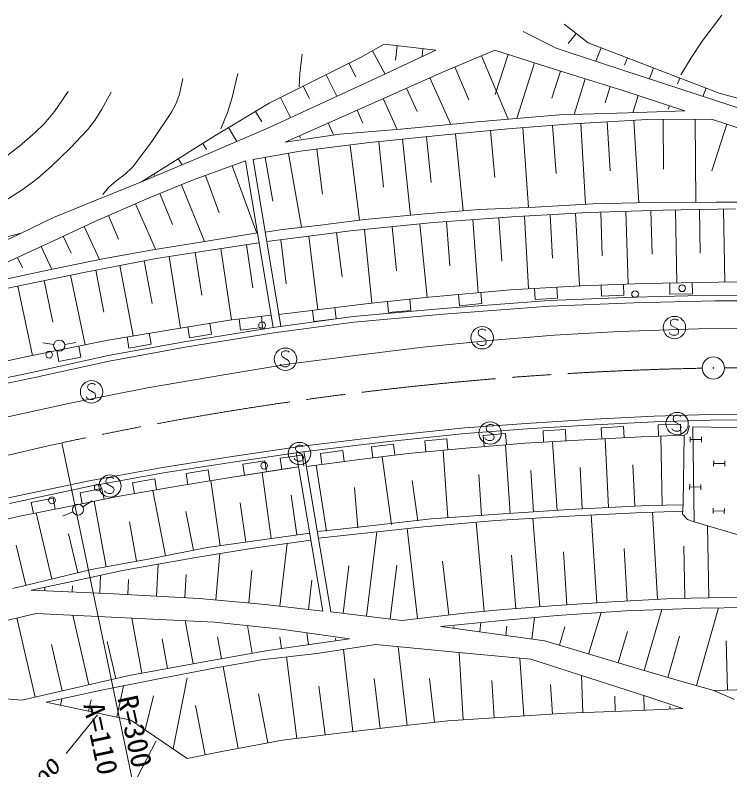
# Model space of a CAD drawing. Units: millimetres, scale not verified. Extents: x 40000 to 680000, y 20000 to 380000.
# Drawn here: x 409666 to 473550, y 259377 to 326820 of the extents above; entities that cross this region are included whole.
import ezdxf
from ezdxf.enums import TextEntityAlignment as Align

# ---------------------------------------------------------------- set-up
doc = ezdxf.new("R2010")
doc.units = ezdxf.units.MM
doc.header["$LTSCALE"] = 1000
doc.linetypes.add('CHAIN', pattern=[18.5, 12, -1.5, 3.5, -1.5])
for name, color, linetype, lineweight in [('M-BGD', 7, 'Continuous', 13), ('M-BMK', 2, 'CHAIN', 13), ('M-BMK-SRVR', 3, 'Continuous', 13), ('M-STR-HTXT', 7, 'Continuous', 13), ('M-STR-STRC', 7, 'Continuous', 13)]:
    doc.layers.add(name, color=color, linetype=linetype, lineweight=lineweight)
doc.styles.add('ＭＳ ゴシック', font='')
doc.styles.get('ＭＳ ゴシック').set_extended_font_data('MS Gothic')

msp = doc.modelspace()

# ---------------------------------------------------------------- linework, layer by layer
at = {"layer": 'M-BGD'}
for p, q in [((458737, 326012), (460873, 324351)), ((458025, 323877), (455083, 325348)), ((459805, 325182), (459102, 324277)), ((440528, 323022), (442664, 324209)), ((442664, 324209), (447268, 323687)), ((443815, 324078), (443669, 322794)), ((446117, 323817), (446033, 323080)), ((462155, 322500), (458025, 323877)), ((460873, 324351), (472597, 319842)), ((462046, 323900), (461581, 322692)), ((441596, 323616), (442742, 321552)), ((447268, 323687), (442331, 321361)), ((447790, 321693), (452536, 323687)), ((451350, 323188), (453734, 317511)), ((452536, 323687), (457282, 322168)), ((453723, 323307), (452579, 319733)), ((432364, 318940), (440528, 323022)), ((439507, 322512), (440105, 321317)), ((456096, 322548), (454505, 317576)), ((469084, 320222), (462155, 322500)), ((464390, 322999), (464138, 322342)), ((448976, 322192), (450213, 319248)), ((457282, 322168), (463975, 320080)), ((458398, 321820), (457645, 319406)), ((466735, 322097), (466359, 321118)), ((442331, 321361), (432317, 316757)), ((437466, 321492), (438429, 319567)), ((441525, 318893), (447790, 321693)), ((446746, 321227), (448612, 317050)), ((460629, 321124), (459634, 317937)), ((469080, 321195), (468881, 320678)), ((435426, 320471), (435983, 319356)), ((462859, 320428), (462407, 318979)), ((444657, 320293), (445590, 318207)), ((463975, 320080), (469528, 318276)), ((478245, 317232), (469084, 320222)), ((471424, 320293), (471139, 319551)), ((472597, 319842), (478577, 318228)), ((433385, 319451), (434280, 317660)), ((442569, 319360), (443807, 316589)), ((465363, 319629), (464866, 318098)), ((427523, 316045), (432364, 318940)), ((433788, 315476), (441525, 318893)), ((468140, 318727), (468036, 318407)), ((431154, 318217), (431713, 317281)), ((440235, 318323), (440751, 317155)), ((458327, 317896), (450970, 317279)), ((464449, 318086), (458327, 317896)), ((469528, 318276), (464449, 318086)), ((437656, 317184), (438132, 316108)), ((450970, 317279), (444135, 316615)), ((453691, 316670), (459043, 317060)), ((459043, 317060), (466147, 317485)), ((460227, 317131), (460658, 309930)), ((462595, 317272), (462856, 312912)), ((464963, 317414), (465404, 310054)), ((466147, 317485), (471890, 317520)), ((467583, 317494), (467610, 313048)), ((470454, 317512), (470500, 310101)), ((471890, 317520), (477490, 315713)), ((473290, 317069), (471941, 312890)), ((432317, 316757), (426574, 314289)), ((428733, 316769), (429472, 315534)), ((444135, 316615), (438677, 316188)), ((447488, 316067), (453691, 316670)), ((452140, 316519), (452549, 312314)), ((455029, 316767), (455549, 309626)), ((457705, 316962), (458019, 312653)), ((420973, 311916), (427523, 316045)), ((438677, 316188), (433788, 315476)), ((435077, 316045), (435173, 315830)), ((441108, 315394), (447488, 316067)), ((444298, 315730), (445016, 308928)), ((446425, 315955), (446858, 311851)), ((449039, 316218), (449708, 309323)), ((426431, 315357), (426767, 314824)), ((435153, 314649), (441108, 315394)), ((439619, 315208), (440458, 308493)), ((442171, 315506), (442600, 311442)), ((426574, 314289), (420973, 311916)), ((430951, 313905), (435153, 314649)), ((434102, 314463), (435271, 307862)), ((436641, 314835), (437145, 310807)), ((424248, 313981), (424585, 313446)), ((425509, 312058), (430260, 313791)), ((430260, 313791), (432717, 298920)), ((430951, 313905), (433408, 299034)), ((432001, 314091), (432690, 310197)), ((429072, 313358), (431266, 307346)), ((422065, 312604), (422132, 312497)), ((426697, 312491), (427914, 309157)), ((420973, 311916), (416899, 310280)), ((421646, 310498), (425509, 312058)), ((424543, 311668), (426593, 306590)), ((416899, 310280), (413090, 308747)), ((416790, 308371), (421646, 310498)), ((422612, 310888), (423734, 308108)), ((420432, 309966), (422215, 305894)), ((456143, 309651), (451145, 309439)), ((461318, 309970), (456143, 309651)), ((466493, 310077), (461318, 309970)), ((472323, 310112), (466493, 310077)), ((478066, 310112), (472323, 310112)), ((418004, 308903), (418921, 306808)), ((446325, 309049), (440937, 308553)), ((451145, 309439), (446325, 309049)), ((454065, 308798), (460895, 309177)), ((457480, 308988), (457696, 305098)), ((459756, 309114), (460116, 302633)), ((460895, 309177), (467598, 309388)), ((462012, 309213), (462134, 305314)), ((464246, 309283), (464450, 302798)), ((466481, 309353), (466603, 305461)), ((467598, 309388), (474060, 309515)), ((468675, 309409), (468802, 302903)), ((470829, 309451), (470905, 305545)), ((472983, 309494), (473111, 302971)), ((413090, 308747), (410207, 307332)), ((413032, 306634), (416790, 308371)), ((440937, 308553), (436967, 308056)), ((439646, 307533), (447066, 308292)), ((447066, 308292), (454065, 308798)), ((448233, 308376), (448518, 304429)), ((450566, 308545), (451038, 302015)), ((452898, 308714), (453180, 304825)), ((455203, 308861), (455563, 302377)), ((415850, 307937), (417217, 304981)), ((433564, 307666), (432022, 307421)), ((436967, 308056), (433564, 307666)), ((440883, 307660), (441555, 301088)), ((443356, 307913), (443760, 303969)), ((445830, 308166), (446502, 301590)), ((397049, 303972), (410207, 307332)), ((410207, 307332), (404654, 304715)), ((413972, 307069), (414669, 305560)), ((431323, 307355), (426431, 306563)), ((432160, 306588), (439646, 307533)), ((435903, 307060), (436732, 300495)), ((438399, 307376), (438896, 303434)), ((408850, 304685), (413032, 306634)), ((426431, 306563), (421965, 305855)), ((426923, 305793), (431470, 306469)), ((430333, 306300), (430908, 302437)), ((433408, 306745), (433905, 302808)), ((411987, 306147), (412939, 304103)), ((421965, 305855), (417498, 305039)), ((422271, 305059), (426923, 305793)), ((425760, 305609), (426364, 301785)), ((428060, 305962), (429007, 299595)), ((409895, 305172), (410332, 304236)), ((417498, 305039), (412146, 303940)), ((415807, 303834), (422271, 305059)), ((421194, 304854), (421914, 301051)), ((423434, 305242), (424443, 298854)), ((419039, 304446), (420231, 298151)), ((412146, 303940), (406546, 302735)), ((408732, 302354), (415807, 303834)), ((414628, 303587), (415931, 297361)), ((416884, 304038), (417595, 300288)), ((412269, 303094), (413049, 299369)), ((460229, 302639), (465852, 302851)), ((465852, 302851), (472499, 302969)), ((468176, 302892), (468194, 301892)), ((470193, 301928), (470176, 302928)), ((472499, 302969), (478594, 302992)), ((409911, 302600), (411207, 296410)), ((446641, 301604), (453946, 302286)), ((453946, 302286), (460229, 302639)), ((456089, 302407), (456145, 301408)), ((458142, 301521), (458086, 302519)), ((462041, 302708), (462079, 301708)), ((464078, 301784), (464040, 302783)), ((441240, 301056), (446641, 301604)), ((449298, 301852), (449391, 300857)), ((451382, 301043), (451289, 302038)), ((456145, 301408), (458142, 301521)), ((457394, 301307), (464950, 301616)), ((462079, 301708), (464078, 301784)), ((464950, 301616), (472196, 301793)), ((468194, 301892), (470193, 301928)), ((472196, 301793), (479926, 301749)), ((433239, 300059), (441240, 301056)), ((442945, 301229), (443046, 300234)), ((445036, 300436), (444935, 301431)), ((447925, 300600), (457394, 301307)), ((447965, 300102), (457423, 300808)), ((449391, 300857), (451382, 301043)), ((457423, 300808), (464966, 301116)), ((464966, 301116), (472201, 301293)), ((472201, 301293), (479920, 301249)), ((436247, 300434), (436370, 299442)), ((438355, 299689), (438231, 300681)), ((439881, 299893), (447925, 300600)), ((443046, 300234), (445036, 300436)), ((423341, 298674), (428823, 299573)), ((428823, 299573), (432538, 300007)), ((429687, 299674), (429803, 298681)), ((431789, 298912), (431673, 299906)), ((432538, 300007), (432717, 298920)), ((432717, 298920), (439881, 299893)), ((433408, 299034), (433239, 300059)), ((436370, 299442), (438355, 299689)), ((439937, 299396), (447965, 300102)), ((468271, 299539), (468231, 299299)), ((468511, 299659), (468271, 299539)), ((468671, 299659), (468511, 299659)), ((468831, 299619), (468671, 299659)), ((468911, 299539), (468831, 299619)), ((424777, 297639), (432717, 298920)), ((425095, 298961), (425257, 297975)), ((427231, 298298), (427069, 299285)), ((429803, 298681), (431789, 298912)), ((432791, 298426), (439937, 299396)), ((468231, 299299), (468311, 299099)), ((468311, 299099), (468871, 298779)), ((468871, 298779), (468951, 298579)), ((417988, 297774), (423341, 298674)), ((421816, 297404), (421651, 298390)), ((424861, 297146), (432791, 298426)), ((425257, 297975), (427231, 298298)), ((451088, 298631), (451048, 298391)), ((451048, 298391), (451128, 298191)), ((451328, 298751), (451088, 298631)), ((451128, 298191), (451688, 297871)), ((451488, 298751), (451328, 298751)), ((451648, 298711), (451488, 298751)), ((451728, 298631), (451648, 298711)), ((468191, 298339), (468111, 298459)), ((468431, 298219), (468191, 298339)), ((468711, 298219), (468431, 298219)), ((468911, 298339), (468711, 298219)), ((468951, 298579), (468911, 298339)), ((410751, 296318), (417988, 297774)), ((413117, 297375), (412132, 297550)), ((414101, 297379), (415084, 297562)), ((417969, 296401), (424777, 297639)), ((419678, 298058), (419844, 297072)), ((451008, 297431), (450928, 297551)), ((451248, 297311), (451008, 297431)), ((451728, 297431), (451528, 297311)), ((451688, 297871), (451768, 297671)), ((451768, 297671), (451728, 297431)), ((413389, 296849), (413586, 295869)), ((415547, 296263), (415350, 297244)), ((418068, 295911), (424861, 297146)), ((419844, 297072), (421816, 297404)), ((433753, 296831), (433513, 296711)), ((433913, 296831), (433753, 296831)), ((434073, 296791), (433913, 296831)), ((434153, 296711), (434073, 296791)), ((451528, 297311), (451248, 297311)), ((404627, 294991), (410751, 296318)), ((411431, 294944), (417969, 296401)), ((413586, 295869), (415547, 296263)), ((433513, 296711), (433473, 296471)), ((433473, 296471), (433553, 296271)), ((433553, 296271), (434113, 295951)), ((411540, 294456), (418068, 295911)), ((433433, 295511), (433353, 295631)), ((433673, 295391), (433433, 295511)), ((434153, 295511), (433953, 295391)), ((434113, 295951), (434193, 295751)), ((434193, 295751), (434153, 295511)), ((404899, 293576), (411431, 294944)), ((433953, 295391), (433673, 295391)), ((405011, 293088), (411540, 294456)), ((416182, 293797), (416142, 293557)), ((416142, 293557), (416222, 293357)), ((416422, 293917), (416182, 293797)), ((416582, 293917), (416422, 293917)), ((416742, 293877), (416582, 293917)), ((416822, 293797), (416742, 293877)), ((416102, 292597), (416022, 292717)), ((416222, 293357), (416782, 293037)), ((416782, 293037), (416862, 292837)), ((416862, 292837), (416822, 292597)), ((416342, 292477), (416102, 292597)), ((416622, 292477), (416342, 292477)), ((416822, 292597), (416622, 292477)), ((461421, 290722), (455785, 290370)), ((466793, 290986), (461421, 290722)), ((471813, 291119), (466793, 290986)), ((468508, 290960), (468468, 290720)), ((468468, 290720), (468548, 290520)), ((468748, 291080), (468508, 290960)), ((468908, 291080), (468748, 291080)), ((469068, 291040), (468908, 291080)), ((469148, 290960), (469068, 291040)), ((476436, 291163), (471813, 291119)), ((455785, 290370), (449840, 289930)), ((451800, 290117), (451760, 289877)), ((452040, 290237), (451800, 290117)), ((452200, 290237), (452040, 290237)), ((452360, 290197), (452200, 290237)), ((452440, 290117), (452360, 290197)), ((461452, 290223), (455821, 289871)), ((466812, 290487), (461452, 290223)), ((464046, 290061), (462049, 289956)), ((464098, 289062), (464046, 290061)), ((471826, 290619), (466812, 290487)), ((469136, 290265), (467137, 290195)), ((467137, 290195), (467172, 289196)), ((468548, 290520), (469108, 290200)), ((469108, 290200), (469188, 290000)), ((469171, 289266), (469136, 290265)), ((469927, 290111), (469728, 289432)), ((478205, 289875), (470242, 290045)), ((470242, 290045), (470357, 281554)), ((476441, 290663), (471826, 290619)), ((449840, 289930), (443015, 289225)), ((449884, 289432), (443070, 288728)), ((455821, 289871), (449884, 289432)), ((453494, 289432), (451502, 289255)), ((451760, 289877), (451840, 289677)), ((451840, 289677), (452400, 289357)), ((452400, 289357), (452480, 289157)), ((453583, 288436), (453494, 289432)), ((458845, 289784), (456848, 289673)), ((456848, 289673), (456903, 288675)), ((458900, 288785), (458845, 289784)), ((462049, 289956), (462101, 288958)), ((468428, 289760), (468348, 289880)), ((468668, 289640), (468428, 289760)), ((468948, 289640), (468668, 289640)), ((469148, 289760), (468948, 289640)), ((469188, 290000), (469148, 289760)), ((469728, 289432), (469463, 289292)), ((443015, 289225), (435308, 288300)), ((443070, 288728), (435374, 287805)), ((448264, 288963), (446273, 288781)), ((446273, 288781), (446364, 287785)), ((448355, 287967), (448264, 288963)), ((451502, 289255), (451591, 288259)), ((451720, 288917), (451640, 289037)), ((451960, 288797), (451720, 288917)), ((452240, 288797), (451960, 288797)), ((452440, 288917), (452240, 288797)), ((452480, 289157), (452440, 288917)), ((460567, 288877), (455237, 288583)), ((458108, 282568), (457702, 288719)), ((465632, 289142), (460567, 288877)), ((462700, 282816), (462389, 288973)), ((469463, 289276), (465632, 289142)), ((467510, 283024), (467365, 289203)), ((469463, 289292), (469385, 283141)), ((469997, 288665), (470002, 289145)), ((469999, 288905), (470999, 288894)), ((470997, 288654), (471002, 289134)), ((435308, 288300), (429055, 287376)), ((434765, 288284), (434725, 288044)), ((434725, 288044), (434805, 287844)), ((435005, 288404), (434765, 288284)), ((435165, 288404), (435005, 288404)), ((435325, 288364), (435165, 288404)), ((435405, 288284), (435325, 288364)), ((443489, 288490), (441504, 288247)), ((441504, 288247), (441626, 287254)), ((443611, 287497), (443489, 288490)), ((449936, 288112), (444783, 287641)), ((455237, 288583), (449936, 288112)), ((453903, 282290), (453498, 288428)), ((429055, 287376), (422846, 286407)), ((435374, 287805), (429132, 286882)), ((435328, 287503), (433348, 287220)), ((434790, 287719), (437163, 273553)), ((434805, 287844), (435365, 287524)), ((435470, 286513), (435328, 287503)), ((435365, 287524), (435445, 287324)), ((435445, 287324), (435405, 287084)), ((435481, 287834), (437879, 273511)), ((435706, 286491), (435481, 287834)), ((438942, 287922), (436959, 287663)), ((436959, 287663), (437088, 286671)), ((439071, 286930), (438942, 287922)), ((444783, 287641), (440454, 287110)), ((443317, 281313), (442475, 287358)), ((448345, 281908), (447927, 287928)), ((429132, 286882), (422929, 285914)), ((431993, 287004), (430017, 286697)), ((430017, 286697), (430170, 285709)), ((432147, 286016), (431993, 287004)), ((433348, 287220), (433490, 286230)), ((434685, 287084), (434605, 287204)), ((434925, 286964), (434685, 287084)), ((435205, 286964), (434925, 286964)), ((435405, 287084), (435205, 286964)), ((440454, 287110), (435706, 286491)), ((465060, 282935), (464874, 286632)), ((472094, 286521), (472100, 287001)), ((472097, 286761), (473097, 286750)), ((473094, 286510), (473100, 286990)), ((422846, 286407), (416285, 285218)), ((426914, 286198), (424942, 285865)), ((427080, 285212), (426914, 286198)), ((428354, 285427), (434996, 286445)), ((433963, 286298), (428354, 285427)), ((434996, 286445), (433963, 286298)), ((437500, 280703), (436578, 286605)), ((456006, 282429), (455761, 286133)), ((460340, 282697), (460154, 286387)), ((422929, 285914), (416382, 284728)), ((417826, 285383), (417786, 285143)), ((418066, 285503), (417826, 285383)), ((418226, 285503), (418066, 285503)), ((418386, 285463), (418226, 285503)), ((418466, 285383), (418386, 285463)), ((422143, 285385), (420173, 285042)), ((422315, 284400), (422143, 285385)), ((428354, 285427), (423834, 284664)), ((423834, 284664), (428354, 285427)), ((424942, 285865), (425108, 284879)), ((432561, 280047), (431735, 285945)), ((451350, 282117), (451097, 285767)), ((416285, 285218), (409064, 283677)), ((416382, 284728), (409174, 283189)), ((417786, 285143), (417866, 284943)), ((417866, 284943), (418426, 284623)), ((418426, 284623), (418506, 284423)), ((423834, 284664), (418824, 283793)), ((418824, 283793), (423834, 284664)), ((420173, 285042), (420344, 284057)), ((427984, 279406), (427168, 285227)), ((440297, 281001), (440005, 284616)), ((445667, 281641), (445165, 285243)), ((469950, 284423), (469955, 284903)), ((469952, 284663), (470952, 284652)), ((470950, 284412), (470955, 284892)), ((417431, 284534), (415470, 284142)), ((415470, 284142), (415666, 283161)), ((417627, 283553), (417431, 284534)), ((417746, 284183), (417666, 284303)), ((417986, 284063), (417746, 284183)), ((418266, 284063), (417986, 284063)), ((418466, 284183), (418266, 284063)), ((418506, 284423), (418466, 284183)), ((423122, 278507), (421963, 284339)), ((413064, 283662), (411102, 283272)), ((411102, 283272), (411297, 282291)), ((413259, 282681), (413064, 283662)), ((418824, 283793), (414468, 282922)), ((414468, 282922), (418824, 283793)), ((415715, 282889), (416568, 283412)), ((417809, 277522), (416747, 283377)), ((434850, 280367), (434352, 283924)), ((414468, 282922), (410088, 282050)), ((410088, 282050), (414468, 282922)), ((430273, 279726), (429779, 283247)), ((459159, 282637), (452852, 282221)), ((466240, 282994), (459159, 282637)), ((469380, 283068), (466240, 282994)), ((469385, 283141), (469322, 282241)), ((472048, 282278), (472053, 282758)), ((473047, 282267), (473053, 282747)), ((410088, 282050), (404969, 280852)), ((404969, 280852), (410088, 282050)), ((412959, 276434), (411535, 282338)), ((414828, 282435), (413906, 282048)), ((425600, 278999), (424912, 282461)), ((452852, 282221), (446842, 281804)), ((452634, 281666), (459718, 282089)), ((459718, 282089), (465184, 282359)), ((461666, 274304), (461159, 282160)), ((465184, 282359), (469339, 282482)), ((467080, 274621), (466638, 282402)), ((469322, 282241), (469771, 281756)), ((472050, 282518), (473050, 282507)), ((420525, 278014), (419884, 281547)), ((442171, 281274), (438452, 280852)), ((446842, 281804), (442171, 281274)), ((446167, 281088), (452634, 281666)), ((451576, 273543), (450876, 281509)), ((456561, 273957), (455926, 281863)), ((469771, 281756), (470357, 281554)), ((470357, 281554), (478056, 279249)), ((438452, 280852), (436680, 280674)), ((436777, 280094), (446167, 281088)), ((441086, 273120), (442004, 280648)), ((445638, 272898), (444696, 280933)), ((471670, 274756), (471555, 281195)), ((415287, 276995), (414446, 280481)), ((435995, 280528), (426839, 279245)), ((430758, 279150), (436101, 279892)), ((410632, 275872), (409768, 279453)), ((426839, 279245), (421883, 278260)), ((433312, 274010), (433975, 279597)), ((469515, 274717), (469431, 279377)), ((425833, 278356), (430758, 279150)), ((427596, 274567), (427974, 278701)), ((454405, 273784), (454022, 278554)), ((458981, 274130), (458676, 278861)), ((464366, 274467), (464099, 279165)), ((421883, 278260), (416450, 277275)), ((419257, 277180), (425833, 278356)), ((448429, 273226), (447867, 278014)), ((416450, 277275), (409469, 275592)), ((422291, 274909), (422444, 277750)), ((430551, 274297), (430819, 277229)), ((438981, 273376), (439497, 277602)), ((443190, 272863), (443777, 277671)), ((414872, 276227), (419257, 277180)), ((417234, 275168), (417302, 276755)), ((424843, 274771), (424954, 276835)), ((411091, 275433), (414872, 276227)), ((419738, 275046), (419811, 276391)), ((435879, 273705), (436192, 276343)), ((418462, 275115), (411091, 275433)), ((412320, 275380), (412333, 275694)), ((414777, 275274), (414801, 275839)), ((426119, 274702), (418462, 275115)), ((432028, 274162), (426119, 274702)), ((468437, 274698), (463009, 274390)), ((474904, 274814), (468437, 274698)), ((437163, 273553), (432028, 274162)), ((457639, 274044), (453327, 273697)), ((463009, 274390), (457639, 274044)), ((464263, 273589), (470953, 273841)), ((470571, 266914), (472526, 273853)), ((470953, 273841), (477950, 273897)), ((398981, 270377), (411548, 273359)), ((411548, 273359), (427481, 272592)), ((416261, 266990), (414826, 273201)), ((444242, 272735), (437879, 273511)), ((449824, 273389), (444242, 272735)), ((453327, 273697), (449824, 273389)), ((453169, 272721), (458106, 273169)), ((458106, 273169), (464263, 273589)), ((460927, 269727), (462036, 273437)), ((465902, 268250), (467478, 273710)), ((411469, 265882), (409835, 272952)), ((420999, 268027), (420113, 272947)), ((425571, 268850), (424875, 272718)), ((427481, 272592), (433446, 271953)), ((447702, 272190), (453169, 272721)), ((451187, 271707), (451302, 272540)), ((455833, 271063), (456100, 272987)), ((430868, 269791), (430429, 272276)), ((433446, 271953), (439538, 271101)), ((456995, 270902), (447702, 272190)), ((448864, 272029), (448887, 272195)), ((453510, 271385), (453625, 272216)), ((458306, 270510), (458795, 272147)), ((428099, 269301), (427750, 271273)), ((433467, 270214), (433312, 271272)), ((435895, 270569), (435740, 271632)), ((438324, 270924), (438292, 271136)), ((463549, 268943), (464387, 271746)), ((467988, 267648), (469052, 271337)), ((413865, 266436), (412910, 270569)), ((418658, 267544), (417890, 270865)), ((423285, 268438), (422810, 271075)), ((439538, 271101), (432253, 270036)), ((436634, 269780), (441917, 270590)), ((441917, 270590), (449628, 269823)), ((464860, 268551), (456995, 270902)), ((473328, 266515), (473201, 270921)), ((432253, 270036), (426715, 269056)), ((431693, 269227), (436634, 269780)), ((439851, 262804), (439014, 270145)), ((444707, 263358), (443905, 270392)), ((449724, 263859), (449352, 269850)), ((449628, 269823), (455763, 269269)), ((427603, 268502), (431693, 269227)), ((434835, 262187), (433916, 269476)), ((455124, 264200), (454780, 269358)), ((455763, 269269), (466115, 265946)), ((426715, 269056), (419856, 267821)), ((422022, 267437), (427603, 268502)), ((429605, 261292), (428247, 268616)), ((469031, 267348), (464860, 268551)), ((419856, 267821), (410270, 265605)), ((460406, 264508), (460285, 267818)), ((417378, 266500), (422022, 267437)), ((423790, 261260), (425053, 267608)), ((442279, 263081), (441771, 267542)), ((447136, 263635), (446690, 267541)), ((452472, 264029), (452264, 267370)), ((472110, 266480), (469031, 267348)), ((412457, 265420), (417378, 266500)), ((418759, 264083), (419356, 266899)), ((437369, 262506), (436821, 266859)), ((457680, 264370), (457505, 266997)), ((476980, 266620), (472110, 266480)), ((472110, 266480), (473951, 265672)), ((410270, 265605), (403795, 266159)), ((413718, 265152), (413839, 265724)), ((421277, 262964), (422028, 265989)), ((432246, 261782), (431434, 266164)), ((463303, 264615), (463253, 265971)), ((465900, 264717), (465843, 266033)), ((466115, 265946), (469344, 264864)), ((420020, 263816), (412457, 265420)), ((416239, 264618), (416456, 265645)), ((426666, 260728), (425799, 265120)), ((468196, 264815), (468185, 265079)), ((458958, 264455), (453846, 264114)), ((464752, 264668), (458958, 264455)), ((469344, 264864), (464752, 264668)), ((414222, 260857), (417024, 264291)), ((425047, 260408), (420020, 263816)), ((448350, 263774), (443493, 263220)), ((453846, 264114), (448350, 263774)), ((443493, 263220), (438637, 262666)), ((438637, 262666), (433567, 262027)), ((422285, 261969), (419758, 257173)), ((433567, 262027), (428285, 261047)), ((428285, 261047), (425047, 260408))]:
    msp.add_line(p, q, dxfattribs=at)
for points in [[(469173, 321473), (470076, 323004), (471077, 324499), (472831, 326820)], [(435058, 320405), (435100, 321604), (435256, 322848), (435336, 323330)], [(417502, 310791), (418021, 311404), (418694, 312020), (419503, 312611), (420201, 313253), (421873, 315529), (423653, 318149), (424023, 318861), (424357, 319763), (424655, 321148)], [(428045, 316643), (428653, 318124), (429079, 319455), (429578, 321612)], [(402408, 306286), (406376, 308708), (410375, 311272), (411657, 312230), (412864, 313262), (414588, 314935), (416136, 316576), (416782, 317408), (417424, 318419), (418245, 319940)], [(404296, 311164), (406396, 312480), (408656, 314030), (410085, 315125), (411437, 316298), (412290, 317146), (413199, 318211), (414412, 319993)]]:
    msp.add_lwpolyline(points, dxfattribs=at)
for centre, radius in [((465076, 301889), 300), ((469287, 302414), 300), ((468591, 298899), 1000), ((431735, 299101), 300), ((451408, 297991), 1000), ((413609, 297288), 500), ((412706, 296480), 300), ((433833, 296071), 1000), ((416502, 293157), 1000), ((468828, 290320), 1000), ((452120, 289477), 1000), ((435085, 287644), 1000), ((431920, 286559), 300), ((418146, 284743), 1000), ((417048, 284606), 300), ((412962, 283465), 300), ((415289, 282628), 500)]:
    msp.add_circle(centre, radius, dxfattribs=at)
at = {"layer": 'M-BMK'}
msp.add_lwpolyline([(374732, 278366), (384158, 281047), (393605, 283653), (403092, 286108), (412635, 288337), (413743, 288577)], dxfattribs=at)
for centre, start, end in [((477005, -4672), 91.13379, 102.15152), ((474715, -4701), 71.55179, 90.31445)]:
    msp.add_arc(centre, 300000, start, end, dxfattribs=at)
at = {"layer": 'M-BMK-SRVR'}
for radius in [1000, 40]:
    msp.add_circle((472068, 295287), radius, dxfattribs=at)
at = {"layer": 'M-STR-HTXT'}
msp.add_line((413855, 288606), (420157, 258410), dxfattribs=at)
at = {"layer": 'M-STR-STRC'}
for p, q in [((463669, 298546), (470747, 298796)), ((470747, 298796), (477721, 298831)), ((452093, 297744), (457846, 298233)), ((457846, 298233), (463669, 298546)), ((446096, 297152), (452093, 297744)), ((440099, 296419), (446096, 297152)), ((434053, 295617), (440099, 296419)), ((428334, 294676), (434053, 295617)), ((421500, 293525), (428334, 294676)), ((414597, 292131), (421500, 293525)), ((408321, 290771), (414597, 292131))]:
    msp.add_line(p, q, dxfattribs=at)

# ---------------------------------------------------------------- texts
at = {"layer": 'M-BGD', "style": 'ＭＳ ゴシック', "oblique": 15, "width": 1.4}
msp.add_text('100', height=1320, rotation=54.5, dxfattribs=at).set_placement((411952, 256383), align=Align.BOTTOM_LEFT)
at = {"layer": 'M-STR-HTXT', "style": 'ＭＳ ゴシック', "width": 1.05}
for s, rotation, p in [('R=300', 282.1, (418257, 265703)), ('A=110', 282, (415220, 265075))]:
    msp.add_text(s, height=1833, rotation=rotation, dxfattribs=at).set_placement(p, align=Align.BOTTOM_LEFT)

doc.saveas('drawing.dxf')
